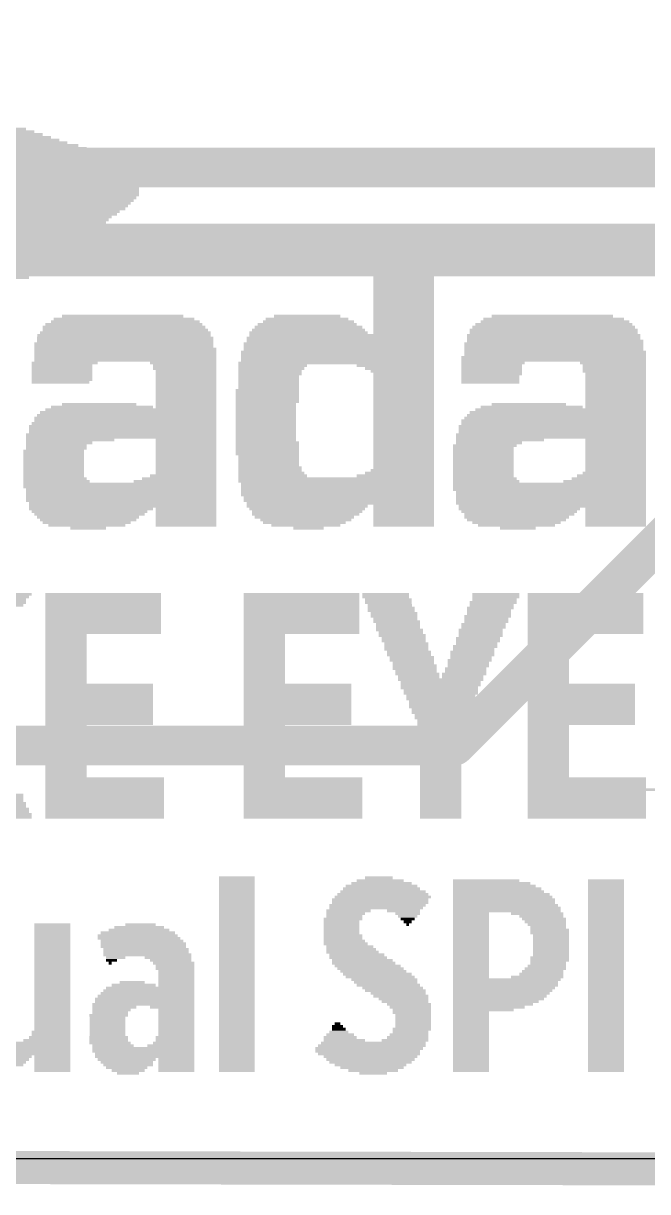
# Model space of a CAD drawing. Extents: x -7.8 to 70, y -5.3 to 37.7.
# Drawn here: x 35.42 to 40.22, y -0.25 to 8.73 of the extents above; entities that cross this region are included whole.
import ezdxf

# ---------------------------------------------------------------- set-up
doc = ezdxf.new("R2010")
doc.units = 0
for name, color, linetype in [('1', 12, 'CONTINUOUS'), ('16', 132, 'CONTINUOUS'), ('20', 4, 'CONTINUOUS'), ('21', 40, 'CONTINUOUS')]:
    doc.layers.add(name, color=color, linetype=linetype)

# ---------------------------------------------------------------- blocks, each defined once
blk = doc.blocks.new('RECT')
blk.add_solid([(-0.5, -0.5), (0.5, -0.5), (-0.5, 0.5), (0.5, 0.5)])

msp = doc.modelspace()

# ---------------------------------------------------------------- linework, layer by layer
at = {"layer": '1', "const_width": 0.4064}
msp.add_lwpolyline([(28.575, 6.985), (41.91, 6.985)], dxfattribs=at)
at = {"layer": '16'}
for points, const_width in [([(45.72, 10.16), (38.735, 3.175)], 0.3048), ([(29.845, 7.62), (41.91, 7.62)], 0.3048), ([(38.735, 3.175), (28.575, 3.175)], 0.3048), ([(0, 0), (65.024, -0.127)], 0.254), ([(0, 0), (65.024, -0.127)], 0.254)]:
    msp.add_lwpolyline(points, dxfattribs=dict(at, const_width=const_width))
at = {"layer": '16', "const_width": 0.1524}
for points in [[(38.735, 3.0988, 1), (38.735, 3.2512)], [(38.6811, 3.2289, 1), (38.7889, 3.1211)]]:
    msp.add_lwpolyline(points, format="xyb", dxfattribs=at)
at = {"layer": '20'}
msp.add_line((3, 0), (62, 0), dxfattribs=at)

# ---------------------------------------------------------------- block references
at = {"layer": '21', "yscale": 0.0212}
for p, xscale in [((35.0506, 7.8949), 0.9101), ((35.04, 7.916), 0.8043), ((34.8284, 7.8525), 1.6086), ((34.8601, 7.8314), 1.6721), ((34.8919, 7.8102), 1.7356), ((35.0718, 7.8737), 0.9948), ((34.9342, 7.789), 1.8203), ((34.9659, 7.7679), 1.8838), ((35.0294, 7.7255), 2.0108), ((34.9977, 7.7467), 1.9473), ((35.1247, 7.6409), 2.2436), ((35.0929, 7.6832), 2.1378), ((35.0612, 7.7044), 2.0743), ((35.1141, 7.662), 2.1801), ((35.1458, 7.5562), 2.3282), ((35.1458, 7.535), 2.3282), ((35.1564, 7.5774), 2.3071), ((35.1353, 7.6197), 2.2647), ((35.1458, 7.5985), 2.2859), ((35.1247, 7.4504), 2.3706), ((35.1353, 7.4927), 2.3494), ((35.1353, 7.4715), 2.3494), ((35.1458, 7.5139), 2.3282), ((34.8919, 7.3657), 2.7516), ((35.0929, 7.3869), 2.3917), ((35.1141, 7.4292), 2.3917), ((35.1141, 7.408), 2.3917), ((35.3893, 7.3445), 1.7144), ((35.421, 7.3234), 1.6086), ((35.4316, 7.3022), 1.5451), ((35.421, 7.281), 1.4816), ((35.3152, 7.1752), 1.3969), ((35.3575, 7.1964), 1.3969), ((35.3893, 7.2387), 1.4181), ((35.3787, 7.2175), 1.3969), ((35.421, 7.2599), 1.4393), ((35.1458, 7.0905), 1.5239), ((35.2093, 7.1117), 1.4393), ((35.2517, 7.1329), 1.3969), ((35.294, 7.154), 1.3969), ((34.1299, 7.0694), 3.4712), ((34.1405, 7.0482), 3.4077), ((34.1511, 7.0271), 3.3442), ((34.1511, 7.0059), 3.2595), ((38.3419, 7.0271), 0.4657), ((38.3419, 7.0059), 0.4657), ((34.1828, 6.9847), 3.1537), ((34.2675, 6.9636), 2.8997), ((34.659, 6.9424), 2.0743), ((34.659, 6.9212), 2.0319), ((38.3419, 6.9847), 0.4657), ((38.3419, 6.9636), 0.4657), ((38.3419, 6.9424), 0.4657), ((38.3419, 6.9212), 0.4657), ((34.7966, 6.9001), 1.6721), ((34.8072, 6.8789), 1.6086), ((34.7966, 6.8577), 1.5451), ((34.7966, 6.8366), 1.5028), ((38.3419, 6.9001), 0.4657), ((38.3419, 6.8789), 0.4657), ((38.3419, 6.8577), 0.4657), ((38.3419, 6.8366), 0.4657), ((34.7966, 6.8154), 1.4604), ((34.786, 6.7942), 1.3969), ((34.786, 6.7731), 1.3546), ((38.3419, 6.8154), 0.4657), ((38.3419, 6.7942), 0.4657), ((38.3419, 6.7731), 0.4657), ((38.3419, 6.7519), 0.4657), ((38.3419, 6.7307), 0.4657), ((38.3419, 6.7096), 0.4657), ((38.3419, 6.6884), 0.4657), ((38.3419, 6.6672), 0.4657), ((38.3419, 6.6461), 0.4657), ((38.3419, 6.6249), 0.4657), ((38.3419, 6.6037), 0.4657), ((38.3419, 6.5826), 0.4657), ((38.3419, 6.5614), 0.4657), ((36.183, 6.4767), 0.9313), ((37.6011, 6.4767), 0.508), ((38.3419, 6.5402), 0.4657), ((38.3419, 6.5191), 0.4657), ((38.3419, 6.4979), 0.4657), ((38.3419, 6.4767), 0.4657), ((39.4848, 6.4767), 0.9313), ((36.2041, 6.3709), 1.27), ((36.1936, 6.3921), 1.2488), ((36.1936, 6.4132), 1.2065), ((36.2041, 6.4344), 1.143), ((36.1936, 6.4556), 1.0795), ((37.6117, 6.3709), 0.8678), ((37.6117, 6.3921), 0.8255), ((37.6011, 6.4132), 0.762), ((37.6117, 6.4344), 0.6985), ((37.6011, 6.4556), 0.635), ((38.3419, 6.4556), 0.4657), ((38.3419, 6.4344), 0.4657), ((38.3419, 6.4132), 0.4657), ((38.3419, 6.3921), 0.4657), ((38.3419, 6.3709), 0.4657), ((39.4954, 6.3709), 1.2911), ((39.4954, 6.3921), 1.2488), ((39.4954, 6.4132), 1.2065), ((39.506, 6.4344), 1.143), ((39.4954, 6.4556), 1.0795), ((36.2041, 6.3074), 1.3546), ((36.2041, 6.2862), 1.3546), ((36.1936, 6.3286), 1.3334), ((36.2041, 6.3497), 1.3123), ((37.8551, 6.3074), 1.4393), ((37.8551, 6.2862), 1.4393), ((37.6117, 6.3497), 0.9101), ((37.8657, 6.3286), 1.4181), ((38.3419, 6.3497), 0.4657), ((39.4954, 6.3286), 1.3334), ((39.4954, 6.3074), 1.3334), ((39.506, 6.2862), 1.3546), ((39.4954, 6.3497), 1.2911), ((36.2041, 6.2228), 1.3969), ((36.2041, 6.2016), 1.3969), ((36.1936, 6.2651), 1.3758), ((36.1936, 6.2439), 1.3758), ((37.8339, 6.2016), 1.4816), ((37.8445, 6.2651), 1.4604), ((37.8445, 6.2439), 1.4604), ((37.8445, 6.2228), 1.4604), ((39.4954, 6.2651), 1.3758), ((39.4954, 6.2439), 1.3758), ((39.4954, 6.2228), 1.3758), ((39.506, 6.2016), 1.3969), ((35.7385, 6.1169), 0.508), ((36.2041, 6.1804), 1.3969), ((36.2041, 6.1593), 1.3969), ((36.2041, 6.1381), 1.3969), ((36.6486, 6.1169), 0.508), ((37.8233, 6.1169), 1.5028), ((37.8339, 6.1804), 1.4816), ((37.8339, 6.1593), 1.4816), ((37.8339, 6.1381), 1.4816), ((39.4954, 6.1593), 1.4181), ((39.4954, 6.1381), 1.4181), ((39.0298, 6.1169), 0.4868), ((39.506, 6.1804), 1.3969), ((39.9505, 6.1169), 0.508), ((35.7173, 6.0958), 0.4656), ((35.7173, 6.0746), 0.4656), ((35.7173, 6.0534), 0.4656), ((35.7173, 6.0323), 0.4656), ((35.7173, 6.0111), 0.4656), ((36.6592, 6.0958), 0.4868), ((36.6592, 6.0746), 0.4868), ((36.6698, 6.0534), 0.4657), ((36.6698, 6.0323), 0.4657), ((36.6698, 6.0111), 0.4657), ((37.3259, 6.0746), 0.508), ((37.3153, 6.0534), 0.4868), ((37.3153, 6.0323), 0.4868), ((37.3365, 6.0958), 0.5291), ((37.3048, 6.0111), 0.4657), ((38.2784, 6.0958), 0.5926), ((38.3101, 6.0746), 0.5291), ((38.3313, 6.0534), 0.4868), ((38.3419, 6.0323), 0.4657), ((38.3419, 6.0111), 0.4657), ((39.0192, 6.0958), 0.4657), ((39.0192, 6.0746), 0.4657), ((39.0192, 6.0534), 0.4657), ((39.0192, 6.0323), 0.4657), ((39.0086, 6.0111), 0.4445), ((39.9611, 6.0958), 0.4868), ((39.9611, 6.0746), 0.4868), ((39.9611, 6.0534), 0.4868), ((39.9717, 6.0323), 0.4656), ((39.9717, 6.0111), 0.4656), ((35.7067, 5.9688), 0.4445), ((35.7173, 5.9899), 0.4656), ((36.6698, 5.9899), 0.4657), ((36.6698, 5.9688), 0.4657), ((36.6698, 5.9476), 0.4657), ((36.6698, 5.9264), 0.4657), ((37.3048, 5.9899), 0.4657), ((37.3048, 5.9688), 0.4657), ((37.3048, 5.9476), 0.4657), ((37.3048, 5.9264), 0.4657), ((38.3419, 5.9899), 0.4657), ((38.3419, 5.9688), 0.4657), ((38.3419, 5.9476), 0.4657), ((38.3419, 5.9264), 0.4657), ((39.0086, 5.9899), 0.4445), ((39.0086, 5.9688), 0.4445), ((39.9717, 5.9899), 0.4656), ((39.9717, 5.9688), 0.4656), ((39.9717, 5.9476), 0.4656), ((39.9717, 5.9264), 0.4656), ((36.6698, 5.9053), 0.4657), ((36.6698, 5.8841), 0.4657), ((36.6698, 5.8629), 0.4657), ((36.6698, 5.8418), 0.4657), ((37.2942, 5.9053), 0.4868), ((37.2942, 5.8841), 0.4868), ((37.2942, 5.8629), 0.4868), ((37.2942, 5.8418), 0.4868), ((38.3419, 5.9053), 0.4657), ((38.3419, 5.8841), 0.4657), ((38.3419, 5.8629), 0.4657), ((38.3419, 5.8418), 0.4657), ((39.9717, 5.9053), 0.4656), ((39.9717, 5.8841), 0.4656), ((39.9717, 5.8629), 0.4656), ((39.9717, 5.8418), 0.4656), ((36.2465, 5.7571), 1.3123), ((36.0242, 5.7783), 0.7831), ((36.0031, 5.7994), 0.5715), ((36.6698, 5.8206), 0.4657), ((36.6698, 5.7994), 0.4657), ((36.6698, 5.7783), 0.4657), ((37.2942, 5.8206), 0.4868), ((37.2836, 5.7994), 0.4657), ((37.2836, 5.7783), 0.4657), ((37.2836, 5.7571), 0.4657), ((38.3419, 5.8206), 0.4657), ((38.3419, 5.7994), 0.4657), ((38.3419, 5.7783), 0.4657), ((38.3419, 5.7571), 0.4657), ((39.5483, 5.7571), 1.3123), ((39.3261, 5.7783), 0.7831), ((39.3049, 5.7994), 0.5715), ((39.9717, 5.8206), 0.4656), ((39.9717, 5.7994), 0.4656), ((39.9717, 5.7783), 0.4656), ((36.1936, 5.6513), 1.4181), ((36.2041, 5.6936), 1.3969), ((36.2041, 5.6724), 1.3969), ((36.2147, 5.7148), 1.3758), ((36.2253, 5.7359), 1.3546), ((37.2836, 5.7359), 0.4657), ((37.2836, 5.7148), 0.4657), ((37.2836, 5.6936), 0.4657), ((37.2836, 5.6724), 0.4657), ((37.2836, 5.6513), 0.4657), ((38.3419, 5.7359), 0.4657), ((38.3419, 5.7148), 0.4657), ((38.3419, 5.6936), 0.4657), ((38.3419, 5.6724), 0.4657), ((38.3419, 5.6513), 0.4657), ((39.4954, 5.6724), 1.4181), ((39.4954, 5.6513), 1.4181), ((39.506, 5.6936), 1.3969), ((39.5166, 5.7148), 1.3758), ((39.5272, 5.7359), 1.3546), ((36.1724, 5.5666), 1.4604), ((36.183, 5.6301), 1.4393), ((36.183, 5.6089), 1.4393), ((36.183, 5.5878), 1.4393), ((37.2836, 5.6301), 0.4657), ((37.2836, 5.6089), 0.4657), ((37.2836, 5.5878), 0.4657), ((37.2836, 5.5666), 0.4657), ((38.3419, 5.6301), 0.4657), ((38.3419, 5.6089), 0.4657), ((38.3419, 5.5878), 0.4657), ((38.3419, 5.5666), 0.4657), ((39.4743, 5.5666), 1.4604), ((39.4848, 5.6301), 1.4393), ((39.4848, 5.6089), 1.4393), ((39.4848, 5.5878), 1.4393), ((35.7808, 5.5243), 0.6773), ((36.1724, 5.5454), 1.4604), ((35.6962, 5.5031), 0.508), ((35.675, 5.4819), 0.4656), ((36.6698, 5.5243), 0.4657), ((36.6698, 5.5031), 0.4657), ((36.6698, 5.4819), 0.4657), ((37.2836, 5.5454), 0.4657), ((37.2836, 5.5243), 0.4657), ((37.2942, 5.5031), 0.4868), ((37.2942, 5.4819), 0.4868), ((38.3419, 5.5454), 0.4657), ((38.3419, 5.5243), 0.4657), ((38.3419, 5.5031), 0.4657), ((38.3419, 5.4819), 0.4657), ((38.9663, 5.4819), 0.4868), ((38.998, 5.5031), 0.508), ((39.4743, 5.5454), 1.4604), ((39.0827, 5.5243), 0.6773), ((39.9717, 5.5243), 0.4656), ((39.9717, 5.5031), 0.4656), ((39.9717, 5.4819), 0.4656), ((35.6538, 5.4396), 0.4656), ((35.6538, 5.4184), 0.4656), ((35.6538, 5.3973), 0.4656), ((35.675, 5.4608), 0.4656), ((36.6698, 5.4608), 0.4657), ((36.6698, 5.4396), 0.4657), ((36.6698, 5.4184), 0.4657), ((36.6698, 5.3973), 0.4657), ((37.2942, 5.4608), 0.4868), ((37.2942, 5.4396), 0.4868), ((37.2942, 5.4184), 0.4868), ((37.3048, 5.3973), 0.4657), ((38.3419, 5.4608), 0.4657), ((38.3419, 5.4396), 0.4657), ((38.3419, 5.4184), 0.4657), ((38.3419, 5.3973), 0.4657), ((38.9557, 5.4608), 0.4656), ((38.9557, 5.4396), 0.4656), ((38.9557, 5.4184), 0.4656), ((38.9557, 5.3973), 0.4656), ((39.9717, 5.4608), 0.4656), ((39.9717, 5.4396), 0.4656), ((39.9717, 5.4184), 0.4656), ((39.9717, 5.3973), 0.4656), ((35.6538, 5.3761), 0.4656), ((35.6538, 5.355), 0.4656), ((35.6538, 5.3338), 0.4656), ((35.6538, 5.3126), 0.4656), ((35.6538, 5.2915), 0.4656), ((36.6698, 5.3761), 0.4657), ((36.6698, 5.355), 0.4657), ((36.6698, 5.3338), 0.4657), ((36.6698, 5.3126), 0.4657), ((36.6698, 5.2915), 0.4657), ((37.3153, 5.3126), 0.4868), ((37.3153, 5.2915), 0.4868), ((37.3048, 5.3761), 0.4657), ((37.3048, 5.355), 0.4657), ((37.3048, 5.3338), 0.4657), ((38.3313, 5.2915), 0.4868), ((38.3419, 5.3761), 0.4657), ((38.3419, 5.355), 0.4657), ((38.3419, 5.3338), 0.4657), ((38.3419, 5.3126), 0.4657), ((38.9557, 5.3761), 0.4656), ((38.9557, 5.355), 0.4656), ((38.9557, 5.3338), 0.4656), ((38.9557, 5.3126), 0.4656), ((38.9557, 5.2915), 0.4656), ((39.9717, 5.3761), 0.4656), ((39.9717, 5.355), 0.4656), ((39.9717, 5.3338), 0.4656), ((39.9717, 5.3126), 0.4656), ((39.9717, 5.2915), 0.4656), ((35.6538, 5.2703), 0.4656), ((35.6538, 5.2491), 0.4656), ((35.6644, 5.228), 0.4868), ((35.675, 5.2068), 0.508), ((36.5851, 5.2068), 0.635), ((36.6169, 5.228), 0.5715), ((36.6486, 5.2491), 0.508), ((36.6698, 5.2703), 0.4657), ((37.3259, 5.2703), 0.508), ((37.8233, 5.228), 1.5028), ((37.8233, 5.2068), 1.5028), ((37.3365, 5.2491), 0.5291), ((38.2784, 5.2491), 0.5926), ((38.3101, 5.2703), 0.5291), ((38.9557, 5.2703), 0.4656), ((38.9557, 5.2491), 0.4656), ((38.9663, 5.228), 0.4868), ((38.9769, 5.2068), 0.508), ((39.887, 5.2068), 0.635), ((39.9187, 5.228), 0.5715), ((39.9399, 5.2491), 0.5291), ((39.9611, 5.2703), 0.4868), ((36.1618, 5.1856), 1.4816), ((36.1618, 5.1645), 1.4816), ((36.1724, 5.1433), 1.4604), ((36.1724, 5.1221), 1.4604), ((37.8339, 5.1856), 1.4816), ((37.8339, 5.1645), 1.4816), ((37.8339, 5.1433), 1.4816), ((37.8339, 5.1221), 1.4816), ((39.4637, 5.1856), 1.4816), ((39.4637, 5.1645), 1.4816), ((39.4637, 5.1433), 1.4816), ((39.4743, 5.1221), 1.4604), ((36.1724, 5.101), 1.4604), ((36.1724, 5.0798), 1.4604), ((36.1724, 5.0586), 1.4604), ((36.183, 5.0375), 1.4393), ((37.8339, 5.101), 1.4816), ((37.8445, 5.0798), 1.4604), ((37.8445, 5.0586), 1.4604), ((37.8551, 5.0375), 1.4393), ((39.4743, 5.101), 1.4604), ((39.4743, 5.0798), 1.4604), ((39.4743, 5.0586), 1.4604), ((39.4743, 5.0375), 1.4604), ((36.183, 5.0163), 1.4393), ((35.9396, 4.9951), 0.9525), ((35.929, 4.974), 0.889), ((35.929, 4.9528), 0.8466), ((35.9184, 4.9316), 0.7831), ((36.6698, 4.9951), 0.4657), ((36.6698, 4.974), 0.4657), ((36.6698, 4.9528), 0.4657), ((36.6698, 4.9316), 0.4657), ((37.6011, 5.0163), 0.9313), ((37.6011, 4.9951), 0.889), ((37.5905, 4.9528), 0.8255), ((37.6011, 4.974), 0.8466), ((37.5799, 4.9316), 0.762), ((38.3419, 5.0163), 0.4657), ((38.3419, 4.9951), 0.4657), ((38.3419, 4.974), 0.4657), ((38.3419, 4.9528), 0.4657), ((38.3419, 4.9316), 0.4657), ((39.4848, 5.0163), 1.4393), ((39.2308, 4.9951), 0.9313), ((39.2308, 4.974), 0.889), ((39.2308, 4.9528), 0.8466), ((39.2097, 4.9316), 0.8043), ((39.9717, 4.9951), 0.4656), ((39.9717, 4.974), 0.4656), ((39.9717, 4.9528), 0.4656), ((39.9717, 4.9316), 0.4656), ((35.9184, 4.9105), 0.7408), ((35.9078, 4.8893), 0.6773), ((35.9078, 4.8681), 0.5926), ((35.9184, 4.847), 0.2752), ((36.6698, 4.9105), 0.4657), ((36.6698, 4.8893), 0.4657), ((36.6698, 4.8681), 0.4657), ((37.5905, 4.9105), 0.6985), ((37.5799, 4.8893), 0.635), ((37.5905, 4.8681), 0.5291), ((37.6117, 4.847), 0.2328), ((38.3419, 4.9105), 0.4657), ((38.3419, 4.8893), 0.4657), ((38.3419, 4.8681), 0.4657), ((39.2097, 4.9105), 0.762), ((39.2097, 4.8893), 0.6773), ((39.2097, 4.8681), 0.5926), ((39.2203, 4.847), 0.2752), ((39.9717, 4.9105), 0.4656), ((39.9717, 4.8893), 0.4656), ((39.9717, 4.8681), 0.4656), ((35.2834, 4.339), 0.4022), ((35.2728, 4.3178), 0.381), ((36.0348, 4.339), 0.889), ((36.0348, 4.3178), 0.889), ((37.5587, 4.339), 0.889), ((37.5587, 4.3178), 0.889), ((38.2043, 4.339), 0.3598), ((38.2043, 4.3178), 0.3598), ((39.0509, 4.339), 0.3598), ((39.0509, 4.3178), 0.3598), ((39.7388, 4.339), 0.889), ((39.7388, 4.3178), 0.889), ((35.2305, 4.2543), 0.381), ((35.2517, 4.2967), 0.381), ((35.2517, 4.2755), 0.381), ((36.0348, 4.2967), 0.889), ((36.0348, 4.2755), 0.889), ((36.0348, 4.2543), 0.889), ((36.0348, 4.2332), 0.889), ((36.0348, 4.212), 0.889), ((37.5587, 4.2967), 0.889), ((37.5587, 4.2755), 0.889), ((37.5587, 4.2543), 0.889), ((37.5587, 4.2332), 0.889), ((37.5587, 4.212), 0.889), ((38.2255, 4.2967), 0.3598), ((38.2255, 4.2755), 0.3598), ((38.2361, 4.2543), 0.3387), ((38.2466, 4.2332), 0.3598), ((38.2466, 4.212), 0.3598), ((38.998, 4.212), 0.3387), ((39.0086, 4.2332), 0.3598), ((39.0192, 4.2543), 0.3387), ((39.0298, 4.2755), 0.3598), ((39.0404, 4.2967), 0.3387), ((39.7388, 4.2967), 0.889), ((39.7388, 4.2755), 0.889), ((39.7388, 4.2543), 0.889), ((39.7388, 4.2332), 0.889), ((39.7388, 4.212), 0.889), ((36.0348, 4.1908), 0.889), ((36.0348, 4.1697), 0.889), ((36.0348, 4.1485), 0.889), ((36.0348, 4.1273), 0.889), ((37.5587, 4.1908), 0.889), ((37.5587, 4.1697), 0.889), ((37.5587, 4.1485), 0.889), ((37.5587, 4.1273), 0.889), ((38.2678, 4.1908), 0.3598), ((38.2678, 4.1697), 0.3598), ((38.2784, 4.1485), 0.3387), ((38.289, 4.1273), 0.3598), ((38.9874, 4.1697), 0.3598), ((38.9769, 4.1485), 0.3387), ((38.9769, 4.1273), 0.3387), ((38.998, 4.1908), 0.3387), ((39.7388, 4.1908), 0.889), ((39.7388, 4.1697), 0.889), ((39.7388, 4.1485), 0.889), ((39.7388, 4.1273), 0.889), ((36.0348, 4.1062), 0.889), ((36.0348, 4.085), 0.889), ((36.0348, 4.0638), 0.889), ((36.0348, 4.0427), 0.889), ((37.5587, 4.1062), 0.889), ((37.5587, 4.085), 0.889), ((37.5587, 4.0638), 0.889), ((37.5587, 4.0427), 0.889), ((38.2996, 4.1062), 0.3387), ((38.2996, 4.085), 0.3387), ((38.3101, 4.0638), 0.3598), ((38.3207, 4.0427), 0.3387), ((38.9345, 4.0638), 0.3387), ((38.9345, 4.0427), 0.3387), ((38.9557, 4.1062), 0.3387), ((38.9557, 4.085), 0.3387), ((39.7388, 4.1062), 0.889), ((39.7388, 4.085), 0.889), ((39.7388, 4.0638), 0.889), ((39.7388, 4.0427), 0.889), ((35.7491, 4.0215), 0.3175), ((35.7491, 4.0003), 0.3175), ((35.7491, 3.9792), 0.3175), ((35.7491, 3.958), 0.3175), ((37.273, 4.0215), 0.3175), ((37.273, 4.0003), 0.3175), ((37.273, 3.9792), 0.3175), ((37.273, 3.958), 0.3175), ((38.3313, 4.0215), 0.3598), ((38.3419, 4.0003), 0.3387), ((38.3419, 3.9792), 0.3387), ((38.3631, 3.958), 0.3387), ((38.9134, 4.0003), 0.3387), ((38.9134, 3.9792), 0.3387), ((38.9028, 3.958), 0.3175), ((38.9345, 4.0215), 0.3387), ((39.4531, 4.0215), 0.3175), ((39.4531, 4.0003), 0.3175), ((39.4531, 3.9792), 0.3175), ((39.4531, 3.958), 0.3175), ((35.7491, 3.9368), 0.3175), ((35.7491, 3.9157), 0.3175), ((35.7491, 3.8945), 0.3175), ((35.7491, 3.8733), 0.3175), ((35.7491, 3.8522), 0.3175), ((37.273, 3.9368), 0.3175), ((37.273, 3.9157), 0.3175), ((37.273, 3.8945), 0.3175), ((37.273, 3.8733), 0.3175), ((37.273, 3.8522), 0.3175), ((38.3631, 3.9368), 0.3387), ((38.3631, 3.9157), 0.3387), ((38.3842, 3.8945), 0.3387), ((38.3842, 3.8733), 0.3387), ((38.4054, 3.8522), 0.3387), ((38.871, 3.8945), 0.3387), ((38.871, 3.8733), 0.3387), ((38.8604, 3.8522), 0.3175), ((38.8922, 3.9368), 0.3387), ((38.8816, 3.9157), 0.3175), ((39.4531, 3.9368), 0.3175), ((39.4531, 3.9157), 0.3175), ((39.4531, 3.8945), 0.3175), ((39.4531, 3.8733), 0.3175), ((39.4531, 3.8522), 0.3175), ((35.7491, 3.831), 0.3175), ((35.7491, 3.8098), 0.3175), ((35.7491, 3.7887), 0.3175), ((35.7491, 3.7675), 0.3175), ((37.273, 3.831), 0.3175), ((37.273, 3.8098), 0.3175), ((37.273, 3.7887), 0.3175), ((37.273, 3.7675), 0.3175), ((38.4054, 3.831), 0.3387), ((38.4265, 3.7887), 0.3387), ((38.4265, 3.7675), 0.3387), ((38.416, 3.8098), 0.3175), ((38.8181, 3.7675), 0.3175), ((38.8499, 3.831), 0.3387), ((38.8393, 3.8098), 0.3175), ((38.8393, 3.7887), 0.3175), ((39.4531, 3.831), 0.3175), ((39.4531, 3.8098), 0.3175), ((39.4531, 3.7887), 0.3175), ((39.4531, 3.7675), 0.3175), ((35.7491, 3.7464), 0.3175), ((35.7491, 3.7252), 0.3175), ((35.7491, 3.704), 0.3175), ((35.7491, 3.6829), 0.3175), ((37.273, 3.7464), 0.3175), ((37.273, 3.7252), 0.3175), ((37.273, 3.704), 0.3175), ((37.273, 3.6829), 0.3175), ((38.4477, 3.7252), 0.3387), ((38.4371, 3.7464), 0.3175), ((38.4583, 3.704), 0.3175), ((38.6276, 3.6829), 0.6561), ((38.8075, 3.7252), 0.3387), ((38.797, 3.704), 0.3175), ((38.8181, 3.7464), 0.3175), ((39.4531, 3.7464), 0.3175), ((39.4531, 3.7252), 0.3175), ((39.4531, 3.704), 0.3175), ((39.4531, 3.6829), 0.3175), ((35.7491, 3.6617), 0.3175), ((36.0031, 3.6405), 0.8255), ((36.0031, 3.6194), 0.8255), ((36.0031, 3.5982), 0.8255), ((37.527, 3.6405), 0.8255), ((37.527, 3.6194), 0.8255), ((37.527, 3.5982), 0.8255), ((37.273, 3.6617), 0.3175), ((38.6276, 3.6617), 0.6138), ((38.6276, 3.6405), 0.6138), ((38.617, 3.6194), 0.5926), ((38.6276, 3.5982), 0.5715), ((39.7071, 3.6405), 0.8255), ((39.7071, 3.6194), 0.8255), ((39.7071, 3.5982), 0.8255), ((39.4531, 3.6617), 0.3175), ((36.0031, 3.577), 0.8255), ((36.0031, 3.5559), 0.8255), ((36.0031, 3.5347), 0.8255), ((36.0031, 3.5135), 0.8255), ((36.0031, 3.4924), 0.8255), ((37.527, 3.577), 0.8255), ((37.527, 3.5559), 0.8255), ((37.527, 3.5347), 0.8255), ((37.527, 3.5135), 0.8255), ((37.527, 3.4924), 0.8255), ((38.6276, 3.577), 0.5715), ((38.6276, 3.5559), 0.5291), ((38.6276, 3.5347), 0.5291), ((38.6276, 3.5135), 0.4868), ((38.6276, 3.4924), 0.4868), ((39.7071, 3.577), 0.8255), ((39.7071, 3.5559), 0.8255), ((39.7071, 3.5347), 0.8255), ((39.7071, 3.5135), 0.8255), ((39.7071, 3.4924), 0.8255), ((36.0031, 3.4712), 0.8255), ((36.0031, 3.45), 0.8255), ((36.0031, 3.4289), 0.8255), ((36.0031, 3.4077), 0.8255), ((37.527, 3.4712), 0.8255), ((37.527, 3.45), 0.8255), ((37.527, 3.4289), 0.8255), ((37.527, 3.4077), 0.8255), ((38.617, 3.4712), 0.4656), ((38.6276, 3.45), 0.4445), ((38.6276, 3.4289), 0.4445), ((38.6276, 3.4077), 0.4022), ((39.7071, 3.4712), 0.8255), ((39.7071, 3.45), 0.8255), ((39.7071, 3.4289), 0.8255), ((39.7071, 3.4077), 0.8255), ((36.0031, 3.3865), 0.8255), ((36.0031, 3.3654), 0.8255), ((36.0031, 3.3442), 0.8255), ((35.7491, 3.323), 0.3175), ((37.527, 3.3865), 0.8255), ((37.527, 3.3654), 0.8255), ((37.527, 3.3442), 0.8255), ((37.273, 3.323), 0.3175), ((38.6276, 3.3865), 0.4022), ((38.617, 3.323), 0.3387), ((38.6276, 3.3654), 0.3598), ((38.6276, 3.3442), 0.3598), ((39.7071, 3.3865), 0.8255), ((39.7071, 3.3654), 0.8255), ((39.7071, 3.3442), 0.8255), ((39.4531, 3.323), 0.3175), ((35.7491, 3.3019), 0.3175), ((35.7491, 3.2807), 0.3175), ((35.7491, 3.2595), 0.3175), ((35.7491, 3.2384), 0.3175), ((37.273, 3.3019), 0.3175), ((37.273, 3.2807), 0.3175), ((37.273, 3.2595), 0.3175), ((37.273, 3.2384), 0.3175), ((38.6276, 3.3019), 0.3175), ((38.6276, 3.2807), 0.3175), ((38.6276, 3.2595), 0.3175), ((38.6276, 3.2384), 0.3175), ((39.4531, 3.3019), 0.3175), ((39.4531, 3.2807), 0.3175), ((39.4531, 3.2595), 0.3175), ((39.4531, 3.2384), 0.3175), ((35.7491, 3.2172), 0.3175), ((35.7491, 3.196), 0.3175), ((35.7491, 3.1749), 0.3175), ((35.7491, 3.1537), 0.3175), ((37.273, 3.2172), 0.3175), ((37.273, 3.196), 0.3175), ((37.273, 3.1749), 0.3175), ((37.273, 3.1537), 0.3175), ((38.6276, 3.2172), 0.3175), ((38.6276, 3.196), 0.3175), ((38.6276, 3.1749), 0.3175), ((38.6276, 3.1537), 0.3175), ((39.4531, 3.2172), 0.3175), ((39.4531, 3.196), 0.3175), ((39.4531, 3.1749), 0.3175), ((39.4531, 3.1537), 0.3175), ((35.7491, 3.1325), 0.3175), ((35.7491, 3.1114), 0.3175), ((35.7491, 3.0902), 0.3175), ((35.7491, 3.069), 0.3175), ((35.7491, 3.0479), 0.3175), ((37.273, 3.1325), 0.3175), ((37.273, 3.1114), 0.3175), ((37.273, 3.0902), 0.3175), ((37.273, 3.069), 0.3175), ((37.273, 3.0479), 0.3175), ((38.6276, 3.1325), 0.3175), ((38.6276, 3.1114), 0.3175), ((38.6276, 3.0902), 0.3175), ((38.6276, 3.069), 0.3175), ((38.6276, 3.0479), 0.3175), ((39.4531, 3.1325), 0.3175), ((39.4531, 3.1114), 0.3175), ((39.4531, 3.0902), 0.3175), ((39.4531, 3.069), 0.3175), ((39.4531, 3.0479), 0.3175), ((35.7491, 3.0267), 0.3175), ((35.7491, 3.0055), 0.3175), ((35.7491, 2.9844), 0.3175), ((35.7491, 2.9632), 0.3175), ((37.273, 3.0267), 0.3175), ((37.273, 3.0055), 0.3175), ((37.273, 2.9844), 0.3175), ((37.273, 2.9632), 0.3175), ((38.6276, 3.0267), 0.3175), ((38.6276, 3.0055), 0.3175), ((38.6276, 2.9844), 0.3175), ((38.6276, 2.9632), 0.3175), ((39.4531, 3.0267), 0.3175), ((39.4531, 3.0055), 0.3175), ((39.4531, 2.9844), 0.3175), ((39.4531, 2.9632), 0.3175), ((35.7491, 2.942), 0.3175), ((36.0454, 2.9209), 0.9101), ((36.0454, 2.8997), 0.9101), ((36.0454, 2.8786), 0.9101), ((37.5693, 2.9209), 0.9101), ((37.5693, 2.8997), 0.9101), ((37.5693, 2.8786), 0.9101), ((37.273, 2.942), 0.3175), ((38.6276, 2.942), 0.3175), ((38.6276, 2.9209), 0.3175), ((38.6276, 2.8997), 0.3175), ((38.6276, 2.8786), 0.3175), ((39.4531, 2.942), 0.3175), ((39.7494, 2.9209), 0.9101), ((39.7494, 2.8997), 0.9101), ((39.7494, 2.8786), 0.9101), ((35.2305, 2.7939), 0.381), ((36.0454, 2.8574), 0.9101), ((36.0454, 2.8362), 0.9101), ((36.0454, 2.8151), 0.9101), ((36.0454, 2.7939), 0.9101), ((37.5693, 2.8574), 0.9101), ((37.5693, 2.8362), 0.9101), ((37.5693, 2.8151), 0.9101), ((37.5693, 2.7939), 0.9101), ((38.6276, 2.8574), 0.3175), ((38.6276, 2.8362), 0.3175), ((38.6276, 2.8151), 0.3175), ((38.6276, 2.7939), 0.3175), ((40.2362, 2.8362), 1.8838), ((39.7494, 2.8574), 0.9101), ((39.7494, 2.8151), 0.9101), ((39.7494, 2.7939), 0.9101), ((35.2305, 2.7727), 0.381), ((35.2305, 2.7516), 0.381), ((35.2517, 2.7304), 0.381), ((35.2517, 2.7092), 0.381), ((35.2728, 2.6881), 0.381), ((36.0454, 2.7727), 0.9101), ((36.0454, 2.7516), 0.9101), ((36.0454, 2.7304), 0.9101), ((36.0454, 2.7092), 0.9101), ((36.0454, 2.6881), 0.9101), ((37.5693, 2.7727), 0.9101), ((37.5693, 2.7516), 0.9101), ((37.5693, 2.7304), 0.9101), ((37.5693, 2.7092), 0.9101), ((37.5693, 2.6881), 0.9101), ((38.6276, 2.7727), 0.3175), ((38.6276, 2.7516), 0.3175), ((38.6276, 2.7304), 0.3175), ((38.6276, 2.7092), 0.3175), ((38.6276, 2.6881), 0.3175), ((39.7494, 2.7727), 0.9101), ((39.7494, 2.7516), 0.9101), ((39.7494, 2.7304), 0.9101), ((39.7494, 2.7092), 0.9101), ((39.7494, 2.6881), 0.9101), ((35.2728, 2.6669), 0.381), ((35.294, 2.6457), 0.381), ((35.294, 2.6246), 0.381), ((36.0454, 2.6669), 0.9101), ((36.0454, 2.6457), 0.9101), ((36.0454, 2.6246), 0.9101), ((37.5693, 2.6669), 0.9101), ((37.5693, 2.6457), 0.9101), ((37.5693, 2.6246), 0.9101), ((38.6276, 2.6669), 0.3175), ((38.6276, 2.6457), 0.3175), ((38.6276, 2.6246), 0.3175), ((39.7494, 2.6669), 0.9101), ((39.7494, 2.6457), 0.9101), ((39.7494, 2.6246), 0.9101), ((37.0614, 2.1589), 0.2752), ((38.1514, 2.1589), 0.2117), ((37.0614, 2.1377), 0.2752), ((37.0614, 2.1166), 0.2752), ((37.0614, 2.0954), 0.2752), ((37.0614, 2.0743), 0.2752), ((38.1726, 2.0743), 0.5926), ((38.1726, 2.0954), 0.5503), ((38.1726, 2.1166), 0.4656), ((38.162, 2.1377), 0.3598), ((38.9769, 2.1377), 0.508), ((39.0192, 2.1166), 0.5926), ((39.0404, 2.0954), 0.635), ((39.0615, 2.0743), 0.6773), ((39.8976, 2.1377), 0.2752), ((39.8976, 2.1166), 0.2752), ((39.8976, 2.0954), 0.2752), ((39.8976, 2.0743), 0.2752), ((37.0614, 2.0531), 0.2752), ((37.0614, 2.0319), 0.2752), ((37.0614, 2.0108), 0.2752), ((37.0614, 1.9896), 0.2752), ((37.0614, 1.9684), 0.2752), ((38.162, 1.9896), 0.7408), ((38.162, 1.9684), 0.7408), ((38.1831, 2.0108), 0.7408), ((38.1831, 2.0319), 0.6985), ((38.1831, 2.0531), 0.6561), ((39.0721, 2.0531), 0.6985), ((39.0933, 2.0319), 0.7408), ((39.1039, 2.0108), 0.762), ((39.1144, 1.9896), 0.7831), ((39.1144, 1.9684), 0.7831), ((39.8976, 2.0531), 0.2752), ((39.8976, 2.0319), 0.2752), ((39.8976, 2.0108), 0.2752), ((39.8976, 1.9896), 0.2752), ((39.8976, 1.9684), 0.2752), ((37.0614, 1.9473), 0.2752), ((37.0614, 1.9261), 0.2752), ((37.0614, 1.9049), 0.2752), ((37.0614, 1.8838), 0.2752), ((37.9186, 1.9049), 0.3387), ((37.8974, 1.8838), 0.2963), ((38.1408, 1.9473), 0.7408), ((38.1302, 1.9261), 0.7196), ((38.3419, 1.9049), 0.254), ((38.3736, 1.8838), 0.1905), ((39.1356, 1.9261), 0.8255), ((39.1356, 1.9049), 0.8255), ((38.8604, 1.8838), 0.2752), ((39.125, 1.9473), 0.8043), ((39.3684, 1.8838), 0.4022), ((39.8976, 1.9473), 0.2752), ((39.8976, 1.9261), 0.2752), ((39.8976, 1.9049), 0.2752), ((39.8976, 1.8838), 0.2752), ((35.6432, 1.7991), 0.2752), ((36.3205, 1.7991), 0.2328), ((37.0614, 1.8626), 0.2752), ((37.0614, 1.8414), 0.2752), ((37.0614, 1.8203), 0.2752), ((37.0614, 1.7991), 0.2752), ((37.8762, 1.8414), 0.2963), ((37.8657, 1.8203), 0.2752), ((37.8657, 1.7991), 0.2752), ((37.8868, 1.8626), 0.2752), ((38.3736, 1.8626), 0.1482), ((38.3736, 1.8414), 0.1058), ((38.3736, 1.8203), 0.0635), ((38.3736, 1.7991), 0.0212), ((38.8604, 1.8626), 0.2752), ((38.8604, 1.8414), 0.2752), ((38.8604, 1.8203), 0.2752), ((38.8604, 1.7991), 0.2752), ((39.4002, 1.8626), 0.3387), ((39.4213, 1.8414), 0.3387), ((39.4319, 1.8203), 0.3175), ((39.4425, 1.7991), 0.2963), ((39.8976, 1.8626), 0.2752), ((39.8976, 1.8414), 0.2752), ((39.8976, 1.8203), 0.2752), ((39.8976, 1.7991), 0.2752), ((35.6432, 1.7779), 0.2752), ((35.6432, 1.7568), 0.2752), ((35.6432, 1.7356), 0.2752), ((35.6432, 1.7144), 0.2752), ((36.2994, 1.7144), 0.6138), ((36.2994, 1.7356), 0.5715), ((36.31, 1.7568), 0.4657), ((36.31, 1.7779), 0.381), ((37.0614, 1.7779), 0.2752), ((37.0614, 1.7568), 0.2752), ((37.0614, 1.7356), 0.2752), ((37.0614, 1.7144), 0.2752), ((37.8762, 1.7144), 0.2963), ((37.8657, 1.7779), 0.2752), ((37.8657, 1.7568), 0.2752), ((37.8657, 1.7356), 0.2752), ((38.8604, 1.7779), 0.2752), ((38.8604, 1.7568), 0.2752), ((38.8604, 1.7356), 0.2752), ((38.8604, 1.7144), 0.2752), ((39.4531, 1.7779), 0.2752), ((39.4637, 1.7568), 0.2963), ((39.4637, 1.7356), 0.2963), ((39.4743, 1.7144), 0.2752), ((39.8976, 1.7779), 0.2752), ((39.8976, 1.7568), 0.2752), ((39.8976, 1.7356), 0.2752), ((39.8976, 1.7144), 0.2752), ((35.6432, 1.6933), 0.2752), ((35.6432, 1.6721), 0.2752), ((35.6432, 1.6509), 0.2752), ((35.6432, 1.6298), 0.2752), ((35.6432, 1.6086), 0.2752), ((36.31, 1.6933), 0.635), ((36.3311, 1.6721), 0.635), ((36.3417, 1.6509), 0.6561), ((36.3417, 1.6298), 0.6561), ((36.3629, 1.6086), 0.6561), ((37.0614, 1.6933), 0.2752), ((37.0614, 1.6721), 0.2752), ((37.0614, 1.6509), 0.2752), ((37.0614, 1.6298), 0.2752), ((37.0614, 1.6086), 0.2752), ((37.8762, 1.6933), 0.2963), ((37.8974, 1.6509), 0.3387), ((37.8868, 1.6721), 0.3175), ((37.9291, 1.6298), 0.3598), ((37.9397, 1.6086), 0.381), ((38.8604, 1.6933), 0.2752), ((38.8604, 1.6721), 0.2752), ((38.8604, 1.6509), 0.2752), ((38.8604, 1.6298), 0.2752), ((38.8604, 1.6086), 0.2752), ((39.4743, 1.6933), 0.2752), ((39.4743, 1.6721), 0.2752), ((39.4743, 1.6509), 0.2752), ((39.4743, 1.6298), 0.2752), ((39.4743, 1.6086), 0.2752), ((39.8976, 1.6933), 0.2752), ((39.8976, 1.6721), 0.2752), ((39.8976, 1.6509), 0.2752), ((39.8976, 1.6298), 0.2752), ((39.8976, 1.6086), 0.2752), ((35.6432, 1.5874), 0.2752), ((35.6432, 1.5663), 0.2752), ((35.6432, 1.5451), 0.2752), ((35.6432, 1.5239), 0.2752), ((36.3735, 1.5663), 0.6773), ((36.3629, 1.5874), 0.6561), ((36.1301, 1.5451), 0.1482), ((36.0983, 1.5239), 0.0847), ((36.5322, 1.5451), 0.3598), ((36.5534, 1.5239), 0.3175), ((37.0614, 1.5874), 0.2752), ((37.0614, 1.5663), 0.2752), ((37.0614, 1.5451), 0.2752), ((37.0614, 1.5239), 0.2752), ((37.9503, 1.5874), 0.4022), ((37.9926, 1.5451), 0.4445), ((37.9821, 1.5663), 0.4233), ((38.0244, 1.5239), 0.4657), ((38.8604, 1.5874), 0.2752), ((38.8604, 1.5663), 0.2752), ((38.8604, 1.5451), 0.2752), ((38.8604, 1.5239), 0.2752), ((39.4637, 1.5451), 0.2963), ((39.4637, 1.5239), 0.2963), ((39.4743, 1.5874), 0.2752), ((39.4743, 1.5663), 0.2752), ((39.8976, 1.5874), 0.2752), ((39.8976, 1.5663), 0.2752), ((39.8976, 1.5451), 0.2752), ((39.8976, 1.5239), 0.2752), ((35.6432, 1.5028), 0.2752), ((35.6432, 1.4816), 0.2752), ((35.6432, 1.4604), 0.2752), ((35.6432, 1.4393), 0.2752), ((36.0877, 1.5028), 0.0212), ((36.5745, 1.5028), 0.3175), ((36.5851, 1.4816), 0.2963), ((36.5851, 1.4604), 0.2963), ((36.5957, 1.4393), 0.2752), ((37.0614, 1.5028), 0.2752), ((37.0614, 1.4816), 0.2752), ((37.0614, 1.4604), 0.2752), ((37.0614, 1.4393), 0.2752), ((38.035, 1.5028), 0.4868), ((38.0667, 1.4816), 0.508), ((38.0879, 1.4604), 0.508), ((38.1091, 1.4393), 0.508), ((38.8604, 1.5028), 0.2752), ((38.8604, 1.4816), 0.2752), ((38.8604, 1.4604), 0.2752), ((38.8604, 1.4393), 0.2752), ((39.4108, 1.4393), 0.3175), ((39.4319, 1.4604), 0.3175), ((39.4425, 1.4816), 0.2963), ((39.4531, 1.5028), 0.2752), ((39.8976, 1.5028), 0.2752), ((39.8976, 1.4816), 0.2752), ((39.8976, 1.4604), 0.2752), ((39.8976, 1.4393), 0.2752), ((35.6432, 1.4181), 0.2752), ((35.6432, 1.3969), 0.2752), ((35.6432, 1.3758), 0.2752), ((35.6432, 1.3546), 0.2752), ((36.257, 1.3546), 0.1905), ((36.5957, 1.4181), 0.2752), ((36.5957, 1.3969), 0.2752), ((36.5957, 1.3758), 0.2752), ((36.5957, 1.3546), 0.2752), ((37.0614, 1.4181), 0.2752), ((37.0614, 1.3969), 0.2752), ((37.0614, 1.3758), 0.2752), ((37.0614, 1.3546), 0.2752), ((38.1408, 1.4181), 0.5291), ((38.162, 1.3969), 0.5291), ((38.1937, 1.3758), 0.508), ((38.2043, 1.3546), 0.4868), ((38.8604, 1.4181), 0.2752), ((38.8604, 1.3969), 0.2752), ((39.1356, 1.3758), 0.8255), ((39.125, 1.3546), 0.8043), ((39.3684, 1.3969), 0.4022), ((39.4002, 1.4181), 0.3387), ((39.8976, 1.4181), 0.2752), ((39.8976, 1.3969), 0.2752), ((39.8976, 1.3758), 0.2752), ((39.8976, 1.3546), 0.2752), ((35.6432, 1.3334), 0.2752), ((35.6432, 1.3123), 0.2752), ((35.6432, 1.2911), 0.2752), ((35.6432, 1.2699), 0.2752), ((35.6432, 1.2488), 0.2752), ((36.3629, 1.2488), 0.7408), ((36.3735, 1.2699), 0.7196), ((36.384, 1.2911), 0.6985), ((36.3946, 1.3123), 0.6773), ((36.2676, 1.3334), 0.3387), ((36.5957, 1.3334), 0.2752), ((37.0614, 1.3334), 0.2752), ((37.0614, 1.3123), 0.2752), ((37.0614, 1.2911), 0.2752), ((37.0614, 1.2699), 0.2752), ((37.0614, 1.2488), 0.2752), ((38.2255, 1.3334), 0.4868), ((38.2572, 1.3123), 0.4656), ((38.2784, 1.2911), 0.4656), ((38.2996, 1.2699), 0.4233), ((38.3207, 1.2488), 0.4233), ((39.125, 1.3334), 0.8043), ((39.1144, 1.3123), 0.7831), ((39.1039, 1.2911), 0.762), ((39.0933, 1.2699), 0.7408), ((39.0827, 1.2488), 0.7196), ((39.8976, 1.3334), 0.2752), ((39.8976, 1.3123), 0.2752), ((39.8976, 1.2911), 0.2752), ((39.8976, 1.2699), 0.2752), ((39.8976, 1.2488), 0.2752), ((35.6432, 1.2276), 0.2752), ((35.6432, 1.2065), 0.2752), ((35.6432, 1.1853), 0.2752), ((35.6432, 1.1641), 0.2752), ((36.3417, 1.1853), 0.7831), ((36.1195, 1.1641), 0.3387), ((36.3523, 1.2276), 0.762), ((36.3523, 1.2065), 0.762), ((36.564, 1.1641), 0.3387), ((37.0614, 1.2276), 0.2752), ((37.0614, 1.2065), 0.2752), ((37.0614, 1.1853), 0.2752), ((37.0614, 1.1641), 0.2752), ((38.3419, 1.2276), 0.381), ((38.3525, 1.2065), 0.3598), ((38.3842, 1.1853), 0.3387), ((38.3948, 1.1641), 0.3175), ((38.998, 1.1641), 0.5503), ((39.0721, 1.2276), 0.6985), ((39.0509, 1.2065), 0.6561), ((39.0298, 1.1853), 0.6138), ((39.8976, 1.2276), 0.2752), ((39.8976, 1.2065), 0.2752), ((39.8976, 1.1853), 0.2752), ((39.8976, 1.1641), 0.2752), ((35.6432, 1.143), 0.2752), ((35.6432, 1.1218), 0.2752), ((35.6432, 1.1006), 0.2752), ((35.6432, 1.0795), 0.2752), ((36.0771, 1.1006), 0.2963), ((36.0666, 1.0795), 0.2752), ((36.0877, 1.1218), 0.2752), ((36.0983, 1.143), 0.2963), ((36.5957, 1.143), 0.2752), ((36.5957, 1.1218), 0.2752), ((36.5957, 1.1006), 0.2752), ((36.5957, 1.0795), 0.2752), ((37.0614, 1.143), 0.2752), ((37.0614, 1.1218), 0.2752), ((37.0614, 1.1006), 0.2752), ((37.0614, 1.0795), 0.2752), ((38.4054, 1.143), 0.2963), ((38.4054, 1.1218), 0.2963), ((38.416, 1.1006), 0.2752), ((38.416, 1.0795), 0.2752), ((38.8604, 1.1218), 0.2752), ((38.8604, 1.1006), 0.2752), ((38.8604, 1.0795), 0.2752), ((38.9557, 1.143), 0.4656), ((39.8976, 1.143), 0.2752), ((39.8976, 1.1218), 0.2752), ((39.8976, 1.1006), 0.2752), ((39.8976, 1.0795), 0.2752), ((35.6432, 1.0583), 0.2752), ((35.6432, 1.0371), 0.2752), ((35.6432, 1.016), 0.2752), ((35.6432, 0.9948), 0.2752), ((36.0666, 1.0583), 0.2752), ((36.0666, 1.0371), 0.2752), ((36.0666, 1.016), 0.2752), ((36.0666, 0.9948), 0.2752), ((36.5957, 1.0583), 0.2752), ((36.5957, 1.0371), 0.2752), ((36.5957, 1.016), 0.2752), ((36.5957, 0.9948), 0.2752), ((37.0614, 1.0583), 0.2752), ((37.0614, 1.0371), 0.2752), ((37.0614, 1.016), 0.2752), ((37.0614, 0.9948), 0.2752), ((37.8339, 1.016), 0.0847), ((37.8445, 0.9948), 0.1058), ((37.8339, 1.0371), 0.0423), ((38.4054, 0.9948), 0.2963), ((38.416, 1.0583), 0.2752), ((38.416, 1.0371), 0.2752), ((38.416, 1.016), 0.2752), ((38.8604, 1.0583), 0.2752), ((38.8604, 1.0371), 0.2752), ((38.8604, 1.016), 0.2752), ((38.8604, 0.9948), 0.2752), ((39.8976, 1.0583), 0.2752), ((39.8976, 1.0371), 0.2752), ((39.8976, 1.016), 0.2752), ((39.8976, 0.9948), 0.2752), ((35.3787, 0.889), 0.8043), ((35.6009, 0.9101), 0.3598), ((35.6221, 0.9313), 0.3175), ((35.6327, 0.9736), 0.2963), ((35.6327, 0.9525), 0.2963), ((36.0666, 0.9736), 0.2752), ((36.0666, 0.9525), 0.2752), ((36.0771, 0.9313), 0.2963), ((36.0771, 0.9101), 0.2963), ((36.0877, 0.889), 0.3175), ((36.5745, 0.889), 0.3175), ((36.5851, 0.9313), 0.2963), ((36.5851, 0.9101), 0.2963), ((36.5957, 0.9736), 0.2752), ((36.5957, 0.9525), 0.2752), ((37.0614, 0.9736), 0.2752), ((37.0614, 0.9525), 0.2752), ((37.0614, 0.9313), 0.2752), ((37.0614, 0.9101), 0.2752), ((37.0614, 0.889), 0.2752), ((38.1091, 0.889), 0.8043), ((37.8551, 0.9313), 0.254), ((37.8868, 0.9101), 0.3175), ((37.8551, 0.9525), 0.2117), ((37.8445, 0.9736), 0.1482), ((38.3525, 0.9101), 0.3598), ((38.3736, 0.9313), 0.3175), ((38.3842, 0.9525), 0.2963), ((38.3948, 0.9736), 0.2752), ((38.8604, 0.9736), 0.2752), ((38.8604, 0.9525), 0.2752), ((38.8604, 0.9313), 0.2752), ((38.8604, 0.9101), 0.2752), ((38.8604, 0.889), 0.2752), ((39.8976, 0.9736), 0.2752), ((39.8976, 0.9525), 0.2752), ((39.8976, 0.9313), 0.2752), ((39.8976, 0.9101), 0.2752), ((39.8976, 0.889), 0.2752), ((35.3893, 0.8678), 0.7831), ((35.3893, 0.8466), 0.7831), ((35.3893, 0.8255), 0.7831), ((35.3998, 0.8043), 0.762), ((36.1089, 0.8678), 0.3175), ((36.3417, 0.8466), 0.7831), ((36.3417, 0.8255), 0.7831), ((36.3523, 0.8043), 0.762), ((36.5534, 0.8678), 0.3598), ((37.0614, 0.8678), 0.2752), ((37.0614, 0.8466), 0.2752), ((37.0614, 0.8255), 0.2752), ((37.0614, 0.8043), 0.2752), ((38.0773, 0.8466), 0.8255), ((38.0667, 0.8255), 0.8043), ((38.0985, 0.8678), 0.8255), ((38.0773, 0.8043), 0.7831), ((38.8604, 0.8678), 0.2752), ((38.8604, 0.8466), 0.2752), ((38.8604, 0.8255), 0.2752), ((38.8604, 0.8043), 0.2752), ((39.8976, 0.8678), 0.2752), ((39.8976, 0.8466), 0.2752), ((39.8976, 0.8255), 0.2752), ((39.8976, 0.8043), 0.2752), ((35.2517, 0.7831), 0.4657), ((35.2411, 0.7408), 0.4022), ((35.2517, 0.762), 0.4233), ((35.2411, 0.7196), 0.3598), ((35.6432, 0.7831), 0.2752), ((35.6432, 0.762), 0.2752), ((35.6432, 0.7408), 0.2752), ((35.6432, 0.7196), 0.2752), ((36.3523, 0.7831), 0.762), ((36.2147, 0.762), 0.4445), ((36.2147, 0.7408), 0.4021), ((36.2253, 0.7196), 0.381), ((36.5957, 0.762), 0.2752), ((36.5957, 0.7408), 0.2752), ((36.5957, 0.7196), 0.2752), ((37.0614, 0.7831), 0.2752), ((37.0614, 0.762), 0.2752), ((37.0614, 0.7408), 0.2752), ((37.0614, 0.7196), 0.2752), ((38.0879, 0.7831), 0.7196), ((38.0879, 0.762), 0.6773), ((38.0879, 0.7408), 0.635), ((38.0879, 0.7196), 0.5503), ((38.8604, 0.7831), 0.2752), ((38.8604, 0.762), 0.2752), ((38.8604, 0.7408), 0.2752), ((38.8604, 0.7196), 0.2752), ((39.8976, 0.7831), 0.2752), ((39.8976, 0.762), 0.2752), ((39.8976, 0.7408), 0.2752), ((39.8976, 0.7196), 0.2752), ((35.6432, 0.6985), 0.2752), ((35.6432, 0.6773), 0.2752), ((36.2147, 0.6985), 0.3175), ((36.2253, 0.6773), 0.254), ((36.2253, 0.6561), 0.1693), ((36.5957, 0.6985), 0.2752), ((36.5957, 0.6773), 0.2752), ((37.0614, 0.6985), 0.2752), ((37.0614, 0.6773), 0.2752), ((38.0985, 0.6985), 0.4868), ((38.1091, 0.6773), 0.381), ((38.1091, 0.6561), 0.2117), ((38.8604, 0.6985), 0.2752), ((38.8604, 0.6773), 0.2752), ((39.8976, 0.6985), 0.2752), ((39.8976, 0.6773), 0.2752)]:
    msp.add_blockref('RECT', p, dxfattribs=dict(at, xscale=xscale))

doc.saveas('drawing.dxf')
